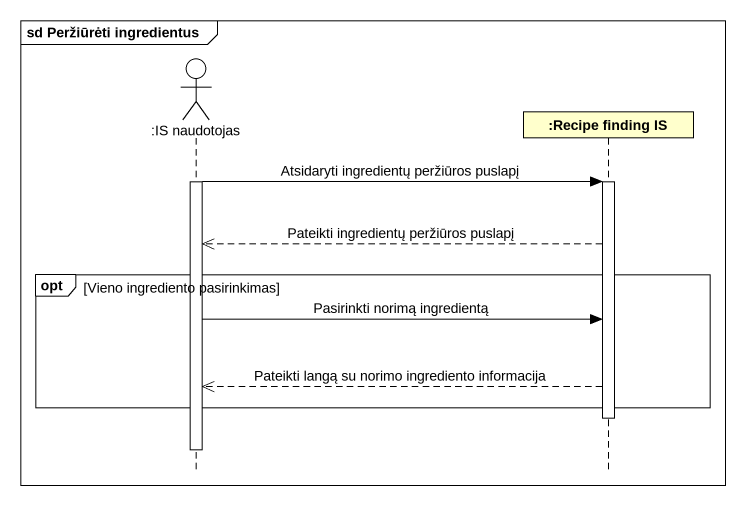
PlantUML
@startuml
mainframe sd Peržiūrėti ingredientus
hide footbox
actor ":IS naudotojas" as IS_naudotojas
participant ":Recipe finding IS" as Recipe_finding_IS

activate IS_naudotojas
IS_naudotojas -> Recipe_finding_IS : Atsidaryti ingredientų peržiūros puslapį
activate Recipe_finding_IS
Recipe_finding_IS -->> IS_naudotojas : Pateikti ingredientų peržiūros puslapį
opt Vieno ingrediento pasirinkimas
  IS_naudotojas -> Recipe_finding_IS : Pasirinkti norimą ingredientą
  Recipe_finding_IS -->> IS_naudotojas : Pateikti langą su norimo ingrediento informacija
end
deactivate Recipe_finding_IS
deactivate IS_naudotojas
@enduml
